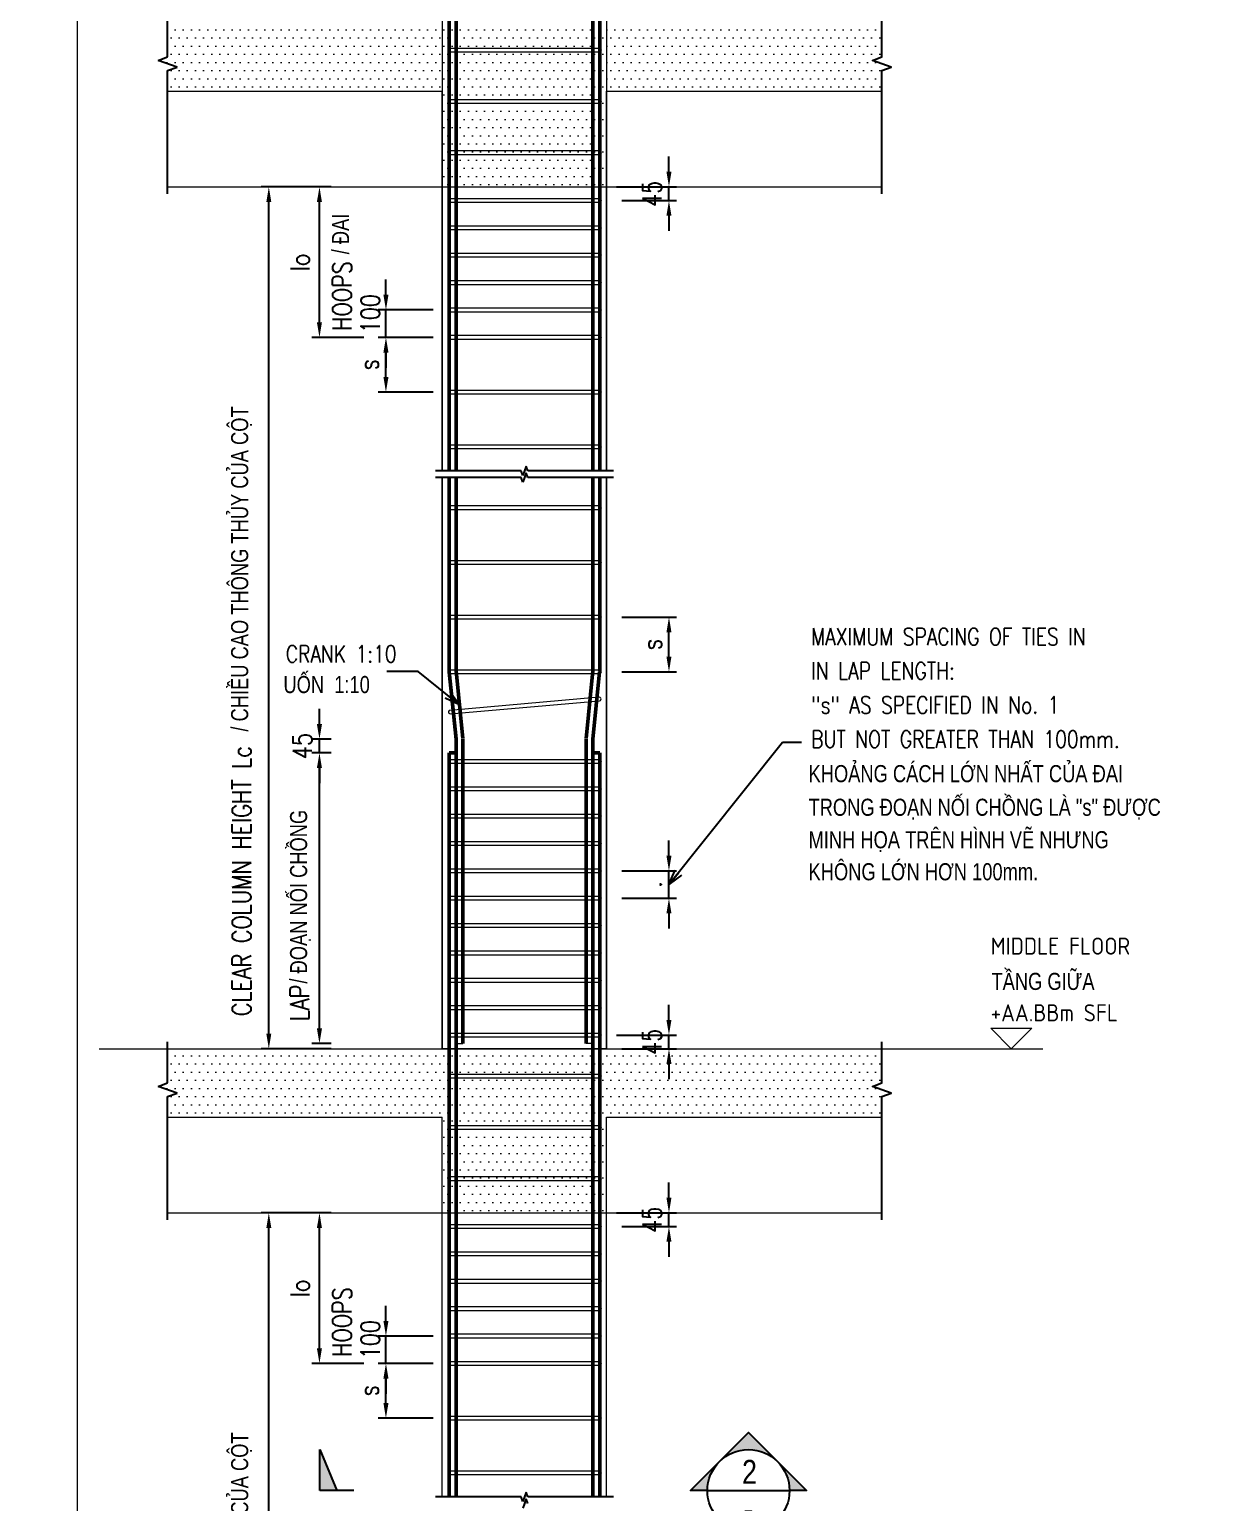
# Model space of a CAD drawing. Header units: millimetres. Extents: x -88960 to 836140, y 175458 to 320791.
# Drawn here: x 368116 to 383629, y 196175 to 215577 of the extents above; entities that cross this region are included whole.
import ezdxf
from ezdxf.enums import TextEntityAlignment as Align

# ---------------------------------------------------------------- set-up
doc = ezdxf.new("R2010")
doc.units = ezdxf.units.MM
doc.header["$LTSCALE"] = 1000
doc.layers.get('0').update_dxf_attribs({"linetype": 'CONTINUOUS'})
doc.layers.get('DEFPOINTS').update_dxf_attribs({"linetype": 'CONTINUOUS'})
for name, color, linetype, lineweight in [('Ap0102_dim', 145, 'CONTINUOUS', 25), ('Ap0104_leader', 145, 'CONTINUOUS', 25), ('Ap0202_T', 141, 'CONTINUOUS', 25), ('Ap0310_PSS', 130, 'CONTINUOUS', 18), ('Ap0311_H', 8, 'CONTINUOUS', 15), ('Ap0401_Reinf', 1, 'CONTINUOUS', 50), ('Ap0402_Reinf.S', 6, 'CONTINUOUS', 35), ('Ap0403_RT', 40, 'CONTINUOUS', 20)]:
    doc.layers.add(name, color=color, linetype=linetype, lineweight=lineweight)
doc.styles.add('ARC8', font='simplex', dxfattribs={"width": 0.8})
doc.styles.add('Arial', font='arial.ttf', dxfattribs={"width": 0.8})
doc.styles.add('ISOCP', font='isocp.shx')
doc.styles.add('romans', font='romans.shx', dxfattribs={"width": 0.8})
doc.styles.add('vn-vni', font='vn_vni.shx', dxfattribs={"width": 0.8})
doc.dimstyles.new('TL 25', dxfattribs={"dimscale": 0, "dimtxt": 250, "dimasz": 200, "dimexe": 100, "dimexo": 200, "dimgap": 100, "dimtad": 1, "dimdec": 1, "dimlfac": 0.25, "dimdsep": 46, "dimtxsty": 'romans', "dimcen": 200, "dimdle": 100, "dimclrd": 256, "dimclre": 256, "dimclrt": 1, "dimaunit": 1, "dimadec": 0, "dimazin": 0, "dimtfac": 1, "dimtdec": 1, "dimtix": 1, "dimtmove": 2, "dimatfit": 3, "dimldrblk": 'OPEN30', "dimfxl": 1, "dimtolj": 1, "dimtzin": 0, "dimarcsym": 0})

# ---------------------------------------------------------------- blocks, each defined once
blk = doc.blocks.new('*D303')
at = {"layer": 'Ap0102_dim', "lineweight": -2, "transparency": 16777216}
for p, q in [((372089, 213503), (371168, 213503)), ((371268, 202352), (371268, 213303)), ((372089, 202152), (371168, 202152))]:
    blk.add_line(p, q, dxfattribs=at)
at = {"layer": 'Ap0102_dim', "transparency": 16777216}
for points in [[(371235, 213303), (371301, 213303), (371268, 213503)], [(371235, 202352), (371301, 202352), (371268, 202152)]]:
    blk.add_solid(points, dxfattribs=at)
at = {"layer": 'DEFPOINTS', "color": 0, "transparency": 16777216}
for p in [(371268, 213503), (372289, 213503), (372289, 202152)]:
    blk.add_point(p, dxfattribs=at)
at = {"layer": 'Ap0102_dim', "color": 1, "transparency": 16777216, "insert": (370910, 204360), "char_height": 250, "attachment_point": 5, "rotation": 90, "style": 'romans'}
blk.add_mtext('\\A1;CLEAR COLUMN HEIGHT Lc', dxfattribs=at)
blk = doc.blocks.new('_Open30')
at = {"color": 0, "linetype": 'ByBlock', "lineweight": -2}
for p, q in [((-1, 0.268), (0, 0)), ((0, 0), (-1, -0.268)), ((0, 0), (-1, 0))]:
    blk.add_line(p, q, dxfattribs=at)
blk = doc.blocks.new('*D304')
at = {"layer": 'Ap0102_dim', "lineweight": -2, "transparency": 16777216}
for p, q in [((376537, 202532), (376537, 202732)), ((375847, 202332), (376637, 202332)), ((376537, 202152), (376537, 202332)), ((375915, 202152), (376637, 202152)), ((376537, 201952), (376537, 201752))]:
    blk.add_line(p, q, dxfattribs=at)
at = {"layer": 'Ap0102_dim', "transparency": 16777216}
for points in [[(376504, 202532), (376570, 202532), (376537, 202332)], [(376504, 201952), (376570, 201952), (376537, 202152)]]:
    blk.add_solid(points, dxfattribs=at)
at = {"layer": 'DEFPOINTS', "color": 0, "transparency": 16777216}
for p in [(375647, 202332, 450), (376537, 202332), (375715, 202152, 450)]:
    blk.add_point(p, dxfattribs=at)
at = {"layer": 'Ap0102_dim', "color": 1, "transparency": 16777216, "insert": (376312, 202242), "char_height": 250, "attachment_point": 5, "rotation": 90, "style": 'romans'}
blk.add_mtext('\\A1;45', dxfattribs=at)
blk = doc.blocks.new('*D305')
at = {"layer": 'Ap0102_dim', "lineweight": -2, "transparency": 16777216}
for p, q in [((376537, 213703), (376537, 213903)), ((375847, 213503), (376637, 213503)), ((376537, 213323), (376537, 213503)), ((375915, 213323), (376637, 213323)), ((376537, 213123), (376537, 212923))]:
    blk.add_line(p, q, dxfattribs=at)
at = {"layer": 'Ap0102_dim', "transparency": 16777216}
for points in [[(376504, 213703), (376570, 213703), (376537, 213503)], [(376504, 213123), (376570, 213123), (376537, 213323)]]:
    blk.add_solid(points, dxfattribs=at)
at = {"layer": 'DEFPOINTS', "color": 0, "transparency": 16777216}
for p in [(375647, 213503, 450), (376537, 213503), (375715, 213323, 450)]:
    blk.add_point(p, dxfattribs=at)
at = {"layer": 'Ap0102_dim', "color": 1, "transparency": 16777216, "insert": (376312, 213413), "char_height": 250, "attachment_point": 5, "rotation": 90, "style": 'romans'}
blk.add_mtext('\\A1;45', dxfattribs=at)
blk = doc.blocks.new('*D308')
at = {"layer": 'Ap0102_dim', "lineweight": -2, "transparency": 16777216}
for p, q in [((376537, 200190), (376537, 200390)), ((375847, 199990), (376637, 199990)), ((376537, 199810), (376537, 199990)), ((375915, 199810), (376637, 199810)), ((376537, 199610), (376537, 199410))]:
    blk.add_line(p, q, dxfattribs=at)
at = {"layer": 'Ap0102_dim', "transparency": 16777216}
for points in [[(376504, 200190), (376570, 200190), (376537, 199990)], [(376504, 199610), (376570, 199610), (376537, 199810)]]:
    blk.add_solid(points, dxfattribs=at)
at = {"layer": 'DEFPOINTS', "color": 0, "transparency": 16777216}
for p in [(375647, 199990, 450), (376537, 199990), (375715, 199810, 450)]:
    blk.add_point(p, dxfattribs=at)
at = {"layer": 'Ap0102_dim', "color": 1, "transparency": 16777216, "insert": (376312, 199900), "char_height": 250, "attachment_point": 5, "rotation": 90, "style": 'romans'}
blk.add_mtext('\\A1;45', dxfattribs=at)
blk = doc.blocks.new('SN3')
at = {"layer": 'Ap0202_T'}
h = blk.add_hatch(color=256, dxfattribs=at)
edge = h.paths.add_edge_path()
edge.add_line((-849, 0), (-424, 424))
edge.add_ellipse((0, 0), major_axis=(-424, 424), ratio=1, start_angle=0, end_angle=45)
edge.add_line((-600, 0), (-849, 0))
edge = h.paths.add_edge_path()
edge.add_line((-424, 424), (0, 849))
edge.add_line((0, 849), (424, 424))
edge.add_ellipse((0, 0), major_axis=(-424, -424), ratio=1, start_angle=180, end_angle=225)
edge.add_ellipse((0, 0), major_axis=(-424, 424), ratio=1, start_angle=315, end_angle=360)
edge = h.paths.add_edge_path()
edge.add_ellipse((0, 0), major_axis=(-424, -424), ratio=1, start_angle=135, end_angle=180)
edge.add_line((424, 424), (849, 0))
edge.add_line((849, 0), (600, 0))
blk.add_line((-600, 0), (600, 0), dxfattribs=at)
blk.add_lwpolyline([(-600, 0), (-849, 0), (0, 849), (849, 0), (600, 0)], dxfattribs=at)
blk.add_circle((0, 0), 600, dxfattribs=at)
at = {"layer": 'Ap0202_T', "style": 'Arial', "width": 0.8}
blk.add_attdef('SN3', text='', height=350, dxfattribs=at).set_placement((15, 100), align=Align.CENTER)
at = {"layer": 'Ap0202_T', "style": 'ISOCP'}
blk.add_attdef('REF', text='', height=250, dxfattribs=at).set_placement((0, -400), align=Align.CENTER)
blk = doc.blocks.new('SECTAIL')
at = {"layer": 'Ap0202_T'}
blk.add_hatch(color=256, dxfattribs=at).paths.add_polyline_path([(0, 0), (249, 0), (0, 600)])
for p, q in [((0, 0), (0, 600)), ((0, 600), (249, 0)), ((497, 0), (0, 0))]:
    blk.add_line(p, q, dxfattribs=at)
blk = doc.blocks.new('*D278')
at = {"layer": 'Ap0102_dim', "lineweight": -2, "transparency": 16777216}
for p, q in [((372089, 206048), (371835, 206048)), ((371935, 202420), (371935, 205848)), ((372089, 202220), (371835, 202220))]:
    blk.add_line(p, q, dxfattribs=at)
at = {"layer": 'Ap0102_dim', "transparency": 16777216}
for points in [[(371901, 205848), (371968, 205848), (371935, 206048)], [(371901, 202420), (371968, 202420), (371935, 202220)]]:
    blk.add_solid(points, dxfattribs=at)
at = {"layer": 'DEFPOINTS', "color": 0, "transparency": 16777216}
for p in [(371935, 206048), (372289, 206048, 450), (372289, 202220, 450)]:
    blk.add_point(p, dxfattribs=at)
at = {"layer": 'Ap0102_dim', "color": 1, "transparency": 16777216, "insert": (371673, 202756), "char_height": 250, "attachment_point": 5, "rotation": 90, "style": 'romans'}
blk.add_mtext('\\A1;LAP', dxfattribs=at)
blk = doc.blocks.new('*D279')
at = {"layer": 'Ap0102_dim', "lineweight": -2, "transparency": 16777216}
for p, q in [((371935, 206429), (371935, 206629)), ((372089, 206229), (371835, 206229)), ((372089, 206048), (371835, 206048)), ((371935, 206048), (371935, 206229)), ((371935, 205848), (371935, 205648))]:
    blk.add_line(p, q, dxfattribs=at)
at = {"layer": 'Ap0102_dim', "transparency": 16777216}
for points in [[(371901, 206429), (371968, 206429), (371935, 206229)], [(371901, 205848), (371968, 205848), (371935, 206048)]]:
    blk.add_solid(points, dxfattribs=at)
at = {"layer": 'DEFPOINTS', "color": 0, "transparency": 16777216}
for p in [(371935, 206229), (372289, 206229, 450), (372289, 206048, 450)]:
    blk.add_point(p, dxfattribs=at)
at = {"layer": 'Ap0102_dim', "color": 1, "transparency": 16777216, "insert": (371710, 206139), "char_height": 250, "attachment_point": 5, "rotation": 90, "style": 'romans'}
blk.add_mtext('\\A1;45', dxfattribs=at)
blk = doc.blocks.new('*D286')
at = {"layer": 'Ap0102_dim', "lineweight": -2, "transparency": 16777216}
for p, q in [((376537, 204694), (376537, 204894)), ((375915, 204494), (376637, 204494)), ((376537, 204134), (376537, 204494)), ((375915, 204134), (376637, 204134)), ((376537, 203934), (376537, 203734))]:
    blk.add_line(p, q, dxfattribs=at)
at = {"layer": 'Ap0102_dim', "transparency": 16777216}
for points in [[(376504, 204694), (376570, 204694), (376537, 204494)], [(376504, 203934), (376570, 203934), (376537, 204134)]]:
    blk.add_solid(points, dxfattribs=at)
at = {"layer": 'DEFPOINTS', "color": 0, "transparency": 16777216}
for p in [(375715, 204494, 450), (376537, 204494), (375715, 204134, 450)]:
    blk.add_point(p, dxfattribs=at)
at = {"layer": 'Ap0102_dim', "color": 1, "transparency": 16777216, "insert": (376312, 204314), "char_height": 250, "attachment_point": 5, "rotation": 90, "style": 'romans'}
blk.add_mtext('\\A1;.', dxfattribs=at)
blk = doc.blocks.new('*D296')
at = {"layer": 'Ap0102_dim', "lineweight": -2, "transparency": 16777216}
for p, q in [((375915, 207837), (376637, 207837)), ((376537, 207316), (376537, 207637)), ((375915, 207116), (376637, 207116))]:
    blk.add_line(p, q, dxfattribs=at)
at = {"layer": 'Ap0102_dim', "transparency": 16777216}
for points in [[(376504, 207637), (376570, 207637), (376537, 207837)], [(376504, 207316), (376570, 207316), (376537, 207116)]]:
    blk.add_solid(points, dxfattribs=at)
at = {"layer": 'DEFPOINTS', "color": 0, "transparency": 16777216}
for p in [(375715, 207837, 450), (376537, 207837), (375715, 207116, 450)]:
    blk.add_point(p, dxfattribs=at)
at = {"layer": 'Ap0102_dim', "color": 1, "transparency": 16777216, "insert": (376312, 207476), "char_height": 250, "attachment_point": 5, "rotation": 90, "style": 'romans'}
blk.add_mtext('\\A1;s', dxfattribs=at)
blk = doc.blocks.new('LEVELS')
blk.add_lwpolyline([(-3, 3), (3, 3), (0, 0)], close=True)
at = {"style": 'ISOCP'}
for tag, p in [('LEVEL_1R', (3, 8.75)), ('LEVEL_2R', (3, 4))]:
    blk.add_attdef(tag, text='', height=2.5, dxfattribs=at).set_placement(p, align=Align.RIGHT)
for tag, p in [('LEVEL_1L', (-3, 8.75)), ('LEVEL_2L', (-3, 4))]:
    blk.add_attdef(tag, p, '', height=2.5, dxfattribs=at)
blk = doc.blocks.new('*D171')
at = {"layer": 'Ap0102_dim', "lineweight": -2, "transparency": 16777216}
for p, q in [((372810, 212082), (372810, 212282)), ((373432, 211882), (372710, 211882)), ((372810, 211521), (372810, 211882)), ((373432, 211521), (372710, 211521)), ((372810, 211321), (372810, 211121))]:
    blk.add_line(p, q, dxfattribs=at)
at = {"layer": 'Ap0102_dim', "transparency": 16777216}
for points in [[(372777, 212082), (372844, 212082), (372810, 211882)], [(372777, 211321), (372844, 211321), (372810, 211521)]]:
    blk.add_solid(points, dxfattribs=at)
at = {"layer": 'DEFPOINTS', "color": 0, "transparency": 16777216}
for p in [(372810, 211882), (373632, 211882, 450), (373632, 211521, 450)]:
    blk.add_point(p, dxfattribs=at)
at = {"layer": 'Ap0102_dim', "color": 1, "transparency": 16777216, "insert": (372604, 211834), "char_height": 250, "attachment_point": 5, "rotation": 90, "style": 'romans'}
blk.add_mtext('\\A1;100', dxfattribs=at)
blk = doc.blocks.new('*D172')
at = {"layer": 'Ap0102_dim', "lineweight": -2, "transparency": 16777216}
for p, q in [((373432, 211521), (372710, 211521)), ((372810, 211001), (372810, 211321)), ((373432, 210801), (372710, 210801))]:
    blk.add_line(p, q, dxfattribs=at)
at = {"layer": 'Ap0102_dim', "transparency": 16777216}
for points in [[(372777, 211321), (372844, 211321), (372810, 211521)], [(372777, 211001), (372844, 211001), (372810, 210801)]]:
    blk.add_solid(points, dxfattribs=at)
at = {"layer": 'DEFPOINTS', "color": 0, "transparency": 16777216}
for p in [(372810, 211521), (373632, 211521, 450), (373632, 210801, 450)]:
    blk.add_point(p, dxfattribs=at)
at = {"layer": 'Ap0102_dim', "color": 1, "transparency": 16777216, "insert": (372585, 211161), "char_height": 250, "attachment_point": 5, "rotation": 90, "style": 'romans'}
blk.add_mtext('\\A1;s', dxfattribs=at)
blk = doc.blocks.new('*D173')
at = {"layer": 'Ap0102_dim', "lineweight": -2, "transparency": 16777216}
for p, q in [((372089, 213503), (371835, 213503)), ((371935, 211721), (371935, 213303)), ((372520, 211521), (371835, 211521))]:
    blk.add_line(p, q, dxfattribs=at)
at = {"layer": 'Ap0102_dim', "transparency": 16777216}
for points in [[(371901, 213303), (371968, 213303), (371935, 213503)], [(371901, 211721), (371968, 211721), (371935, 211521)]]:
    blk.add_solid(points, dxfattribs=at)
at = {"layer": 'DEFPOINTS', "color": 0, "transparency": 16777216}
for p in [(371935, 213503), (372289, 213503, 450), (372720, 211521)]:
    blk.add_point(p, dxfattribs=at)
at = {"layer": 'Ap0102_dim', "color": 1, "transparency": 16777216, "insert": (371680, 212509), "char_height": 250, "attachment_point": 5, "rotation": 90, "style": 'romans'}
blk.add_mtext('\\A1;lo', dxfattribs=at)
blk = doc.blocks.new('*D174')
at = {"layer": 'Ap0102_dim', "lineweight": -2, "transparency": 16777216}
for p, q in [((372089, 213503), (371835, 213503)), ((371935, 211721), (371935, 213303)), ((372165, 211521), (371835, 211521))]:
    blk.add_line(p, q, dxfattribs=at)
at = {"layer": 'Ap0102_dim', "transparency": 16777216}
for points in [[(371901, 213303), (371968, 213303), (371935, 213503)], [(371901, 211721), (371968, 211721), (371935, 211521)]]:
    blk.add_solid(points, dxfattribs=at)
at = {"layer": 'DEFPOINTS', "color": 0, "transparency": 16777216}
for p in [(371935, 213503), (372289, 213503, 450), (372365, 211521, 450)]:
    blk.add_point(p, dxfattribs=at)
at = {"layer": 'Ap0102_dim', "color": 1, "transparency": 16777216, "insert": (372233, 212066), "char_height": 250, "attachment_point": 5, "rotation": 90, "style": 'romans'}
blk.add_mtext('\\A1;HOOPS', dxfattribs=at)
blk = doc.blocks.new('*D177')
at = {"layer": 'Ap0102_dim', "lineweight": -2, "transparency": 16777216}
for p, q in [((372089, 199990), (371168, 199990)), ((371268, 188839), (371268, 199790)), ((372089, 188639), (371168, 188639))]:
    blk.add_line(p, q, dxfattribs=at)
at = {"layer": 'Ap0102_dim', "transparency": 16777216}
for points in [[(371235, 199790), (371301, 199790), (371268, 199990)], [(371235, 188839), (371301, 188839), (371268, 188639)]]:
    blk.add_solid(points, dxfattribs=at)
at = {"layer": 'DEFPOINTS', "color": 0, "transparency": 16777216}
for p in [(371268, 199990), (372289, 199990), (372289, 188639)]:
    blk.add_point(p, dxfattribs=at)
at = {"layer": 'Ap0102_dim', "color": 1, "transparency": 16777216, "insert": (370910, 190847), "char_height": 250, "attachment_point": 5, "rotation": 90, "style": 'romans'}
blk.add_mtext('\\A1;CLEAR COLUMN HEIGHT Lc', dxfattribs=at)
blk = doc.blocks.new('*D180')
at = {"layer": 'Ap0102_dim', "lineweight": -2, "transparency": 16777216}
for p, q in [((372810, 198568), (372810, 198768)), ((373432, 198368), (372710, 198368)), ((372810, 198008), (372810, 198368)), ((373432, 198008), (372710, 198008)), ((372810, 197808), (372810, 197608))]:
    blk.add_line(p, q, dxfattribs=at)
at = {"layer": 'Ap0102_dim', "transparency": 16777216}
for points in [[(372777, 198568), (372844, 198568), (372810, 198368)], [(372777, 197808), (372844, 197808), (372810, 198008)]]:
    blk.add_solid(points, dxfattribs=at)
at = {"layer": 'DEFPOINTS', "color": 0, "transparency": 16777216}
for p in [(372810, 198368), (373632, 198368, 450), (373632, 198008, 450)]:
    blk.add_point(p, dxfattribs=at)
at = {"layer": 'Ap0102_dim', "color": 1, "transparency": 16777216, "insert": (372604, 198321), "char_height": 250, "attachment_point": 5, "rotation": 90, "style": 'romans'}
blk.add_mtext('\\A1;100', dxfattribs=at)
blk = doc.blocks.new('*D181')
at = {"layer": 'Ap0102_dim', "lineweight": -2, "transparency": 16777216}
for p, q in [((373432, 198008), (372710, 198008)), ((372810, 197487), (372810, 197808)), ((373432, 197287), (372710, 197287))]:
    blk.add_line(p, q, dxfattribs=at)
at = {"layer": 'Ap0102_dim', "transparency": 16777216}
for points in [[(372777, 197808), (372844, 197808), (372810, 198008)], [(372777, 197487), (372844, 197487), (372810, 197287)]]:
    blk.add_solid(points, dxfattribs=at)
at = {"layer": 'DEFPOINTS', "color": 0, "transparency": 16777216}
for p in [(372810, 198008), (373632, 198008, 450), (373632, 197287, 450)]:
    blk.add_point(p, dxfattribs=at)
at = {"layer": 'Ap0102_dim', "color": 1, "transparency": 16777216, "insert": (372585, 197648), "char_height": 250, "attachment_point": 5, "rotation": 90, "style": 'romans'}
blk.add_mtext('\\A1;s', dxfattribs=at)
blk = doc.blocks.new('*D182')
at = {"layer": 'Ap0102_dim', "lineweight": -2, "transparency": 16777216}
for p, q in [((372089, 199990), (371835, 199990)), ((371935, 198208), (371935, 199790)), ((372520, 198008), (371835, 198008))]:
    blk.add_line(p, q, dxfattribs=at)
at = {"layer": 'Ap0102_dim', "transparency": 16777216}
for points in [[(371901, 199790), (371968, 199790), (371935, 199990)], [(371901, 198208), (371968, 198208), (371935, 198008)]]:
    blk.add_solid(points, dxfattribs=at)
at = {"layer": 'DEFPOINTS', "color": 0, "transparency": 16777216}
for p in [(371935, 199990), (372289, 199990, 450), (372720, 198008)]:
    blk.add_point(p, dxfattribs=at)
at = {"layer": 'Ap0102_dim', "color": 1, "transparency": 16777216, "insert": (371680, 198995), "char_height": 250, "attachment_point": 5, "rotation": 90, "style": 'romans'}
blk.add_mtext('\\A1;lo', dxfattribs=at)
blk = doc.blocks.new('*D183')
at = {"layer": 'Ap0102_dim', "lineweight": -2, "transparency": 16777216}
for p, q in [((372089, 199990), (371835, 199990)), ((371935, 198208), (371935, 199790)), ((372165, 198008), (371835, 198008))]:
    blk.add_line(p, q, dxfattribs=at)
at = {"layer": 'Ap0102_dim', "transparency": 16777216}
for points in [[(371901, 199790), (371968, 199790), (371935, 199990)], [(371901, 198208), (371968, 198208), (371935, 198008)]]:
    blk.add_solid(points, dxfattribs=at)
at = {"layer": 'DEFPOINTS', "color": 0, "transparency": 16777216}
for p in [(371935, 199990), (372289, 199990, 450), (372365, 198008, 450)]:
    blk.add_point(p, dxfattribs=at)
at = {"layer": 'Ap0102_dim', "color": 1, "transparency": 16777216, "insert": (372233, 198552), "char_height": 250, "attachment_point": 5, "rotation": 90, "style": 'romans'}
blk.add_mtext('\\A1;HOOPS', dxfattribs=at)

msp = doc.modelspace()

# ---------------------------------------------------------------- hatches: boundary and pattern name
at = {"layer": 'Ap0311_H', "ltscale": 50}
h = msp.add_hatch(dxfattribs=at)
h.set_pattern_fill('DOTS', color=256, scale=67.5675, style=0)
h.set_pattern_definition([(0, (316509.59, 188327.16), (53.6317, 107.2634), [0, -107.2634])])
h.paths.add_polyline_path([(375714.95809, 214764.66363), (379341.08059, 214764.66363), (379341.08059, 215034.93363), (379464.84071, 215079.97863), (379217.32047, 215170.06863), (379341.08059, 215215.11363), (379341.08059, 215665.56363), (369935.68459, 215665.56363), (369935.68459, 215215.11363), (369811.92447, 215170.06863), (370059.44471, 215079.97863), (369935.68459, 215034.93363), (369935.68459, 214764.66363), (373552.79809, 214764.66363), (373552.79809, 213503.40363), (375714.95809, 213503.40363)])
h = msp.add_hatch(dxfattribs=at)
h.set_pattern_fill('DOTS', color=256, scale=67.5675, style=0)
h.set_pattern_definition([(0, (316509.59, 174813.66), (53.6317, 107.2634), [0, -107.2634])])
h.paths.add_polyline_path([(375714.95809, 201251.16363), (379341.08059, 201251.16363), (379341.08059, 201521.43363), (379464.84071, 201566.47863), (379217.32047, 201656.56863), (379341.08059, 201701.61363), (379341.08059, 202152.06363), (369935.68459, 202152.06363), (369935.68459, 201701.61363), (369811.92447, 201656.56863), (370059.44471, 201566.47863), (369935.68459, 201521.43363), (369935.68459, 201251.16363), (373552.79809, 201251.16363), (373552.79809, 199989.90363), (375714.95809, 199989.90363)])

# ---------------------------------------------------------------- linework, layer by layer
at = {"layer": 'Ap0104_leader', "linetype": 'Continuous'}
for p, q in [((369811.92447, 215170.06863, 450.44931), (369935.68459, 215215.11363, 450.44931)), ((370059.44471, 215079.97863, 450.44931), (369811.92447, 215170.06863, 450.44931)), ((369935.68459, 215034.93363, 450.44931), (370059.44471, 215079.97863, 450.44931)), ((369811.92447, 201656.56863, 450.44931), (369935.68459, 201701.61363, 450.44931)), ((370059.44471, 201566.47863, 450.44931), (369811.92447, 201656.56863, 450.44931)), ((369935.68459, 201521.43363, 450.44931), (370059.44471, 201566.47863, 450.44931))]:
    msp.add_line(p, q, dxfattribs=at)
at = {"layer": 'Ap0104_leader'}
for p, q in [((374611.35559, 209702.78857, 225.22466), (374588.83309, 209764.66863, 225.22466)), ((374656.40059, 209826.54869, 225.22466), (374611.35559, 209702.78857, 225.22466)), ((374656.40059, 209736.45869, 225.22466), (374611.35559, 209612.69857, 225.22466)), ((374678.92309, 209764.66863, 225.22466), (374656.40059, 209826.54869, 225.22466)), ((374678.92309, 209674.57863, 225.22466), (374656.40059, 209736.45869, 225.22466)), ((374611.35559, 209612.69857, 225.22466), (374588.83309, 209674.57863, 225.22466)), ((374611.35559, 196189.28857, 225.22466), (374588.83309, 196251.16863, 225.22466)), ((374656.40059, 196313.04869, 225.22466), (374611.35559, 196189.28857, 225.22466)), ((374656.40059, 196222.95869, 225.22466), (374611.35559, 196099.19857, 225.22466)), ((374678.92309, 196251.16863, 225.22466), (374656.40059, 196313.04869, 225.22466)), ((374678.92309, 196161.07863, 225.22466), (374656.40059, 196222.95869, 225.22466))]:
    msp.add_line(p, q, dxfattribs=at)
at = {"layer": 'Ap0104_leader', "linetype": 'Continuous', "elevation": 450.44931}
for points in [[(369935.68459, 215215.11363), (369935.68459, 215755.65363)], [(379341.08059, 213413.31363), (379341.08059, 215034.93363), (379464.84071, 215079.97863), (379217.32047, 215170.06863), (379341.08059, 215215.11363), (379341.08059, 215755.65363)], [(369935.68459, 213413.31363), (369935.68459, 215034.93363)], [(369935.68459, 201701.61363), (369935.68459, 202242.15363)], [(379341.08059, 199899.81363), (379341.08059, 201521.43363), (379464.84071, 201566.47863), (379217.32047, 201656.56863), (379341.08059, 201701.61363), (379341.08059, 202242.15363)], [(369935.68459, 199899.81363), (369935.68459, 201521.43363)]]:
    msp.add_lwpolyline(points, dxfattribs=at)
at = {"layer": 'Ap0104_leader', "elevation": 225.22466}
for points in [[(374588.83309, 209764.66863), (373462.70809, 209764.66863)], [(374588.83309, 209674.57863), (373462.70809, 209674.57863)], [(374588.83309, 196251.16863), (373462.70809, 196251.16863)]]:
    msp.add_lwpolyline(points, dxfattribs=at)
at = {"layer": 'Ap0104_leader'}
for points in [[(375805.04809, 209764.66863), (374678.92309, 209764.66863)], [(375805.04809, 209674.57863), (374678.92309, 209674.57863)], [(375805.04809, 196251.16863), (374678.92309, 196251.16863)]]:
    msp.add_lwpolyline(points, dxfattribs=at)
at = {"layer": 'Ap0310_PSS'}
for p, q in [((373552.79809, 223188.07863, 450.44931), (373552.79809, 209764.66863, 450.44931)), ((375714.95809, 223188.07863, 450.44931), (375714.95809, 209764.66863, 450.44931)), ((369935.68459, 214764.66363, 450.44931), (373552.79809, 214764.66363, 450.44931)), ((373552.79809, 209764.66863, 450.44931), (373552.79809, 214764.66363, 450.44931)), ((375714.95809, 209764.66863, 450.44931), (375714.95809, 214764.66363, 450.44931)), ((375714.95809, 214764.66363, 450.44931), (379341.08059, 214764.66363, 450.44931)), ((369935.68459, 213503.40363, 450.44931), (379341.08059, 213503.40363, 450.44931)), ((373552.79809, 209674.57863, 450.44931), (373552.79809, 202152.06363, 450.44931)), ((373552.79809, 202152.06363, 450.44931), (373552.79809, 209674.57863, 450.44931)), ((375714.95809, 209674.57863, 450.44931), (375714.95809, 202152.06363, 450.44931)), ((375714.95809, 202152.06363, 450.44931), (375714.95809, 209674.57863, 450.44931)), ((369935.68459, 202152.06363, 450.44931), (373552.79809, 202152.06363, 450.44931)), ((375714.95809, 202152.06363, 450.44931), (379341.08059, 202152.06363, 450.44931)), ((369935.68459, 201251.16363, 450.44931), (373552.79809, 201251.16363, 450.44931)), ((373552.79809, 196251.16863, 450.44931), (373552.79809, 201251.16363, 450.44931)), ((375714.95809, 196251.16863, 450.44931), (375714.95809, 201251.16363, 450.44931)), ((375714.95809, 201251.16363, 450.44931), (379341.08059, 201251.16363, 450.44931)), ((369935.68459, 199989.90363, 450.44931), (379341.08059, 199989.90363, 450.44931))]:
    msp.add_line(p, q, dxfattribs=at)
at = {"layer": 'Ap0311_H'}
msp.add_line((369034.78459, 202152.06363, 450.44931), (381461.62276, 202152.06363, 450.44931), dxfattribs=at)
at = {"layer": 'Ap0311_H', "ltscale": 50}
msp.add_lwpolyline([(368748.27915, 181768.74767), (368748.27916, 232914.31452), (333818.39108, 232914.31452), (333818.39108, 181768.74765)], dxfattribs=at)
at = {"layer": 'Ap0311_H'}
msp.add_lwpolyline([(400240.4173, 181768.7477), (368748.27916, 181768.74767), (368748.27916, 232914.31452), (400240.41732, 232914.31453)], close=True, dxfattribs=at)
at = {"layer": 'Ap0401_Reinf'}
for p, q in [((373732.97809, 209764.66863, 450.44931), (373732.97809, 219742.13613, 450.44931)), ((373642.88809, 209764.66863, 450.44931), (373642.88809, 219561.95613, 450.44931)), ((375534.77809, 209764.66863, 450.44931), (375534.77809, 219561.95613, 450.44931)), ((375624.86809, 209764.66863, 450.44931), (375624.86809, 219561.95613, 450.44931)), ((373642.88809, 207125.01467, 450.44931), (373642.88809, 209674.57863, 450.44931)), ((373732.97809, 207129.53052, 450.44931), (373732.97809, 209674.57863, 450.44931)), ((375534.77809, 207129.53052, 450.44931), (375534.77809, 209674.57863, 450.44931)), ((375624.86809, 207125.01467, 450.44931), (375624.86809, 209674.57863, 450.44931)), ((373643.78899, 207116.05083, 450.44931), (373642.88809, 207125.01467, 450.44931)), ((373643.78899, 207116.05083, 450.44931), (373642.88809, 207125.01467, 450.44931)), ((373732.97809, 206228.63613, 450.44931), (373643.78899, 207116.05083, 450.44931)), ((373822.6165, 206237.64519, 450.44931), (373732.97639, 207129.54743, 450.44931)), ((375445.13968, 206237.64519, 450.44931), (375534.77979, 207129.54743, 450.44931)), ((375534.77809, 206228.63613, 450.44931), (375623.96718, 207116.05083, 450.44931)), ((375623.96718, 207116.05083, 450.44931), (375624.86809, 207125.01467, 450.44931)), ((375623.96718, 207116.05083, 450.44931), (375624.86809, 207125.01467, 450.44931)), ((373642.88809, 206048.45613, 450.44931), (373732.97809, 206048.45613, 450.44931)), ((373642.88809, 196251.16863, 450.44931), (373642.88809, 206048.45613, 450.44931)), ((373732.97809, 206228.63613, 450.44931), (373732.97809, 196251.16863, 450.44931)), ((373823.06809, 202219.63113, 450.44931), (373823.06809, 206230.88697, 450.44931)), ((375444.68809, 202219.63113, 450.44931), (375444.68809, 206230.88697, 450.44931)), ((375534.77809, 206228.63613, 450.44931), (375534.77809, 196251.16863, 450.44931)), ((375624.86809, 206048.45613, 450.44931), (375534.77809, 206048.45613, 450.44931)), ((375624.86809, 196251.16863, 450.44931), (375624.86809, 206048.45613, 450.44931))]:
    msp.add_line(p, q, dxfattribs=at)
at = {"layer": 'Ap0402_Reinf.S', "lineweight": 9}
for p, q in [((373732.97809, 202219.63113, 450.44931), (373823.06809, 202219.63113, 450.44931)), ((375534.77809, 202219.63113, 450.44931), (375444.68809, 202219.63113, 450.44931)), ((375714.95809, 202152.06363, 450.44931), (373552.79809, 202152.06363, 450.44931))]:
    msp.add_line(p, q, dxfattribs=at)
at = {"layer": 'Ap0402_Reinf.S', "lineweight": 9, "elevation": 450.44931}
for points in [[(373651.89709, 215327.72613, 1), (373651.89709, 215282.68113), (375624.86809, 215282.68113, 1), (375624.86809, 215327.72613)], [(373651.89709, 214652.05113, 1), (373651.89709, 214607.00613), (375624.86809, 214607.00613, 1), (375624.86809, 214652.05113)], [(373651.89709, 213976.37613, 1), (373651.89709, 213931.33113), (375624.86809, 213931.33113, 1), (375624.86809, 213976.37613)], [(373651.89709, 213345.74613, 1), (373651.89709, 213300.70113), (375624.86809, 213300.70113, 1), (375624.86809, 213345.74613)], [(373651.89709, 212985.38613, 1), (373651.89709, 212940.34113), (375624.86809, 212940.34113, 1), (375624.86809, 212985.38613)], [(373651.89709, 212625.02613, 1), (373651.89709, 212579.98113), (375624.86809, 212579.98113, 1), (375624.86809, 212625.02613)], [(373651.89709, 212264.66613, 1), (373651.89709, 212219.62113), (375624.86809, 212219.62113, 1), (375624.86809, 212264.66613)], [(373651.89709, 211904.30613, 1), (373651.89709, 211859.26113), (375624.86809, 211859.26113, 1), (375624.86809, 211904.30613)], [(373651.89709, 211543.94613, 1), (373651.89709, 211498.90113), (375624.86809, 211498.90113, 1), (375624.86809, 211543.94613)], [(373651.89709, 210823.22613, 1), (373651.89709, 210778.18113), (375624.86809, 210778.18113, 1), (375624.86809, 210823.22613)], [(373651.89709, 210102.50613, 1), (373651.89709, 210057.46113), (375624.86809, 210057.46113, 1), (375624.86809, 210102.50613)], [(373651.89709, 209300.73333, 1), (373651.89709, 209255.68833), (375624.86809, 209255.68833, 1), (375624.86809, 209300.73333)], [(373651.89709, 208580.01333, 1), (373651.89709, 208534.96833), (375624.86809, 208534.96833, 1), (375624.86809, 208580.01333)], [(373651.89709, 207859.29333, 1), (373651.89709, 207814.24833), (375624.86809, 207814.24833, 1), (375624.86809, 207859.29333)], [(373651.89709, 207138.57333, 1), (373651.89709, 207093.52833), (375624.86809, 207093.52833, 1), (375624.86809, 207138.57333)], [(373653.688, 206608.8024, 1), (373657.61393, 206563.92881), (375623.07718, 206735.88456, 1), (375619.15125, 206780.75815)], [(373651.89709, 205958.36613, 1), (373651.89709, 205913.32113), (375624.86809, 205913.32113, 1), (375624.86809, 205958.36613)], [(373651.89709, 205598.00613, 1), (373651.89709, 205552.96113), (375624.86809, 205552.96113, 1), (375624.86809, 205598.00613)], [(373651.89709, 205237.64613, 1), (373651.89709, 205192.60113), (375624.86809, 205192.60113, 1), (375624.86809, 205237.64613)], [(373651.89709, 204877.28613, 1), (373651.89709, 204832.24113), (375624.86809, 204832.24113, 1), (375624.86809, 204877.28613)], [(373651.89709, 204516.92613, 1), (373651.89709, 204471.88113), (375624.86809, 204471.88113, 1), (375624.86809, 204516.92613)], [(373651.89709, 204156.56613, 1), (373651.89709, 204111.52113), (375624.86809, 204111.52113, 1), (375624.86809, 204156.56613)], [(373651.89709, 203796.20613, 1), (373651.89709, 203751.16113), (375624.86809, 203751.16113, 1), (375624.86809, 203796.20613)], [(373651.89709, 203435.84613, 1), (373651.89709, 203390.80113), (375624.86809, 203390.80113, 1), (375624.86809, 203435.84613)], [(373651.89709, 203075.48613, 1), (373651.89709, 203030.44113), (375624.86809, 203030.44113, 1), (375624.86809, 203075.48613)], [(373651.89709, 202715.12613, 1), (373651.89709, 202670.08113), (375624.86809, 202670.08113, 1), (375624.86809, 202715.12613)], [(373651.89709, 202354.76613, 1), (373651.89709, 202309.72113), (375624.86809, 202309.72113, 1), (375624.86809, 202354.76613)], [(373651.89709, 201814.22613, 1), (373651.89709, 201769.18113), (375624.86809, 201769.18113, 1), (375624.86809, 201814.22613)], [(373651.89709, 201138.55113, 1), (373651.89709, 201093.50613), (375624.86809, 201093.50613, 1), (375624.86809, 201138.55113)], [(373651.89709, 200462.87613, 1), (373651.89709, 200417.83113), (375624.86809, 200417.83113, 1), (375624.86809, 200462.87613)], [(373651.89709, 199832.24613, 1), (373651.89709, 199787.20113), (375624.86809, 199787.20113, 1), (375624.86809, 199832.24613)], [(373651.89709, 199471.88613, 1), (373651.89709, 199426.84113), (375624.86809, 199426.84113, 1), (375624.86809, 199471.88613)], [(373651.89709, 199111.52613, 1), (373651.89709, 199066.48113), (375624.86809, 199066.48113, 1), (375624.86809, 199111.52613)], [(373651.89709, 198751.16613, 1), (373651.89709, 198706.12113), (375624.86809, 198706.12113, 1), (375624.86809, 198751.16613)], [(373651.89709, 198390.80613, 1), (373651.89709, 198345.76113), (375624.86809, 198345.76113, 1), (375624.86809, 198390.80613)], [(373651.89709, 198030.44613, 1), (373651.89709, 197985.40113), (375624.86809, 197985.40113, 1), (375624.86809, 198030.44613)], [(373651.89709, 197309.72613, 1), (373651.89709, 197264.68113), (375624.86809, 197264.68113, 1), (375624.86809, 197309.72613)], [(373651.89709, 196589.00613, 1), (373651.89709, 196543.96113), (375624.86809, 196543.96113, 1), (375624.86809, 196589.00613)]]:
    msp.add_lwpolyline(points, format="xyb", close=True, dxfattribs=at)

# ---------------------------------------------------------------- block references
at = {"layer": 'Ap0202_T', "xscale": 0.9009, "yscale": 0.9009, "zscale": 0.9009}
msp.add_blockref('SN3', (377584.12943, 196331.93732), dxfattribs=at).add_auto_attribs({'SN3': '2', 'REF': '-'})
msp.add_blockref('SECTAIL', (371938.16168, 196331.93732), dxfattribs=at)
at = {"layer": 'Ap0403_RT'}
ref = msp.add_blockref('LEVELS', (381043.5327, 202152.06363, 450.44931), dxfattribs=dict(at, xscale=90.09, yscale=90.09, zscale=90.09))
ref.add_attrib('LEVEL_1L', 'MIDDLE FLOOR', (380773.2627, 203391.16583, 450.44931), dxfattribs={"layer": '0', "height": 225.225, "style": 'ISOCP'})
ref.add_attrib('LEVEL_2L', '+AA.BBm SFL', (380773.2627, 202512.78833, 450.44931), dxfattribs={"layer": '0', "height": 225.225, "style": 'ISOCP'})

# ---------------------------------------------------------------- texts
at = {"layer": 'Ap0202_T', "style": 'vn-vni', "width": 0.8}
for s, p in [('/ ÑAI', (372212.11424, 212615.29599)), ('/ CHIEÀU CAO THOÂNG THUÛY CUÛA COÄT', (370883.88775, 206328.86132)), ('/ ÑOAÏN NOÁI CHOÀNG', (371659.90689, 203009.90466)), ('/ CHIEÀU CAO THOÂNG THUÛY CUÛA COÄT', (370883.88775, 192815.36132))]:
    msp.add_text(s, height=225.225, rotation=90, dxfattribs=at).set_placement(p, align=Align.MIDDLE_LEFT)
for s, p in [('UOÁN  1:10', (371460.12829, 206836.29622)), ('KHOAÛNG CAÙCH LÔÙN NHAÁT CUÛA ÑAI', (378374.9039, 205662.95493)), (' TRONG ÑOAÏN NOÁI CHOÀNG LAØ "s" ÑÖÔÏC ', (378307.75503, 205219.96382)), ('MINH HOÏA TREÂN HÌNH VEÕ NHÖNG', (378374.9039, 204792.42999)), ('KHOÂNG LÔÙN HÔN 100mm.', (378374.9039, 204370.77012)), ('TAÀNG GIÖÕA', (380783.83807, 202926.6152, 450.44931))]:
    msp.add_text(s, height=225.225, dxfattribs=at).set_placement(p)
at = {"layer": 'Ap0403_RT', "style": 'ARC8', "width": 0.8}
for s, p in [('MAXIMUM SPACING OF TIES IN', (378410.72067, 207467.61728)), ('IN LAP LENGTH:', (378410.72067, 207017.16728)), ('"s" AS SPECIFIED IN No. 1', (378410.72067, 206566.71728)), ('BUT NOT GREATER THAN 100mm.', (378410.72067, 206116.26728))]:
    msp.add_text(s, height=225.225, dxfattribs=at).set_placement(p)
msp.add_text('CRANK 1:10', height=225.225, dxfattribs=at).set_placement((371491.44476, 207352.1985), align=Align.MIDDLE_LEFT)

# ---------------------------------------------------------------- dimensions: what is measured, and where the dimension line sits
at = {"layer": 'Ap0102_dim'}
for base, p1, p2, picture, middle in [((376536.90321, 213503.40363, 450.44931), (375714.95809, 213323.22363, 900.89863), (375647.39059, 213503.40363, 900.89863), '*D305', (376311.90321, 213413.31363, 450.44931)), ((371934.78169, 206228.63613), (372288.81289, 206048.45613, 450.44931), (372288.81289, 206228.63613, 450.44931), '*D279', (371709.78169, 206138.54613)), ((376536.90321, 202332.24363), (375714.95809, 202152.06363, 450.44931), (375647.39059, 202332.24363, 450.44931), '*D304', (376311.90321, 202242.15363)), ((376536.90321, 199989.90363, 450.44931), (375714.95809, 199809.72363, 900.89863), (375647.39059, 199989.90363, 900.89863), '*D308', (376311.90321, 199899.81363, 450.44931))]:
    dim = msp.add_linear_dim(base=base, p1=p1, p2=p2, angle=90, dimstyle='TL 25', override={"dimscale": 1}, dxfattribs=at)
    dim.commit()
    dim.dimension.update_dxf_attribs({"geometry": picture, "text_midpoint": middle})
for base, p1, p2, text, picture, middle in [((371268.11569, 213503.40363, 450.44931), (372288.81289, 202152.06363, 450.44931), (372288.81289, 213503.40363, 450.44931), 'CLEAR COLUMN HEIGHT Lc', '*D303', (370909.92463, 204360.29942, 450.44931)), ((371934.78169, 213503.40363), (372720.40528, 211521.42363), (372288.81289, 213503.40363, 450.44931), 'lo', '*D173', (371680.26702, 212508.72994)), ((371934.78169, 213503.40363), (372365.14599, 211521.42363, 450.44931), (372288.81289, 213503.40363, 450.44931), 'HOOPS', '*D174', (372232.83494, 212065.74699)), ((372810.49528, 211881.78363), (373632.44041, 211521.42363, 450.44931), (373632.44041, 211881.78363, 450.44931), '100', '*D171', (372603.89027, 211834.38556)), ((371934.78169, 206048.45613), (372288.81289, 202219.63113, 450.44931), (372288.81289, 206048.45613, 450.44931), 'LAP', '*D278', (371672.81411, 202755.51892)), ((371268.11569, 199989.90363, 450.44931), (372288.81289, 188638.56363, 450.44931), (372288.81289, 199989.90363, 450.44931), 'CLEAR COLUMN HEIGHT Lc', '*D177', (370909.92463, 190846.79942, 450.44931)), ((371934.78169, 199989.90363), (372720.40528, 198007.92363), (372288.81289, 199989.90363, 450.44931), 'lo', '*D182', (371680.26702, 198995.22994)), ((371934.78169, 199989.90363), (372365.14599, 198007.92363, 450.44931), (372288.81289, 199989.90363, 450.44931), 'HOOPS', '*D183', (372232.83494, 198552.24699)), ((372810.49528, 198368.28363), (373632.44041, 198007.92363, 450.44931), (373632.44041, 198368.28363, 450.44931), '100', '*D180', (372603.89027, 198320.88556))]:
    dim = msp.add_linear_dim(base=base, p1=p1, p2=p2, angle=90, text=text, dimstyle='TL 25', override={"dimscale": 1}, dxfattribs=at)
    dim.commit()
    dim.dimension.update_dxf_attribs({"geometry": picture, "text_midpoint": middle, "dimtype": 160})
for base, p1, p2, text, picture, middle in [((372810.49528, 211521.42363), (373632.44041, 210800.70363, 450.44931), (373632.44041, 211521.42363, 450.44931), 's', '*D172', (372585.49528, 211161.06363)), ((376536.90321, 207836.77083), (375714.95809, 207116.05083, 450.44931), (375714.95809, 207836.77083, 450.44931), 's', '*D296', (376311.90321, 207476.41083)), ((376536.90321, 204494.40363), (375714.95809, 204134.04363, 450.44931), (375714.95809, 204494.40363, 450.44931), '.', '*D286', (376311.90321, 204314.22363)), ((372810.49528, 198007.92363), (373632.44041, 197287.20363, 450.44931), (373632.44041, 198007.92363, 450.44931), 's', '*D181', (372585.49528, 197647.56363))]:
    dim = msp.add_linear_dim(base=base, p1=p1, p2=p2, angle=90, text=text, dimstyle='TL 25', override={"dimscale": 1}, dxfattribs=at)
    dim.commit()
    dim.dimension.update_dxf_attribs({"geometry": picture, "text_midpoint": middle})

# ---------------------------------------------------------------- leaders
at = {"layer": 'Ap0104_leader'}
for points in [[(373777.79644, 206683.59631, 450.44931), (373236.60879, 207122.79909, 450.44931), (372821.96546, 207122.79909, 450.44931)], [(373777.79644, 206683.59631, 450.44931), (373236.60879, 207122.79909, 450.44931), (372911.97342, 207122.79909, 450.44931)], [(376536.90321, 204314.22363), (378034.29315, 206188.09563), (378283.85813, 206188.09563)]]:
    msp.add_leader(points, dimstyle='TL 25', override={"dimscale": 1}, dxfattribs=at)

doc.saveas('drawing.dxf')
